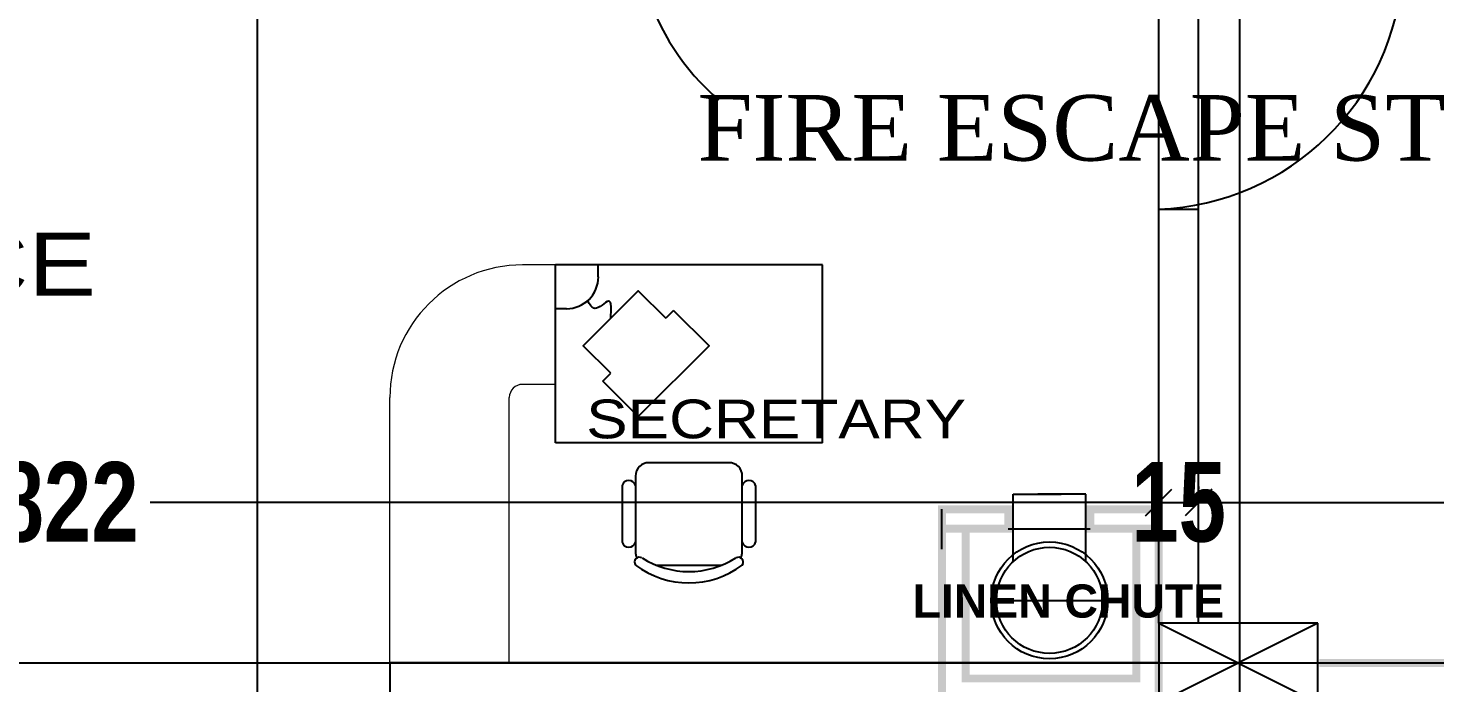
# Model space of a CAD drawing. Extents: x 285329 to 658348, y -83126 to -16980.
# Drawn here: x 337257 to 337787, y -39831 to -39584 of the extents above; entities that cross this region are included whole.
import ezdxf

# ---------------------------------------------------------------- set-up
doc = ezdxf.new("R2010")
doc.units = 0
doc.layers.get('0').update_dxf_attribs({"linetype": 'CONTINUOUS'})
doc.layers.get('DEFPOINTS').update_dxf_attribs({"color": 9, "linetype": 'CONTINUOUS'})
for name, color, linetype, lineweight in [('A-text function', 30, 'CONTINUOUS', 20), ('DIMEN', 8, 'CONTINUOUS', 13), ('VIS', 8, 'CONTINUOUS', 18)]:
    doc.layers.add(name, color=color, linetype=linetype, lineweight=lineweight)
for name, color, linetype in [('AXIS', 1, 'CONTINUOUS'), ('COLUMN', 5, 'CONTINUOUS'), ('FURNITURE', 4, 'CONTINUOUS'), ('TEXT', 3, 'CONTINUOUS'), ('WALL', 7, 'CONTINUOUS'), ('WALL1', 2, 'CONTINUOUS')]:
    doc.layers.add(name, color=color, linetype=linetype)
doc.styles.add('ARIAL', font='BOD_CB.TTF', dxfattribs={"width": 1.2})
doc.styles.add('CITYBLUEPRINT', font='cityb___.ttf', dxfattribs={"width": 0.8})
doc.styles.get("Standard").update_dxf_attribs({"font": 'sanss___.ttf', "height": 15})
doc.styles.add('style2', font='romantic.ttf', dxfattribs={"height": 50})
doc.styles.add('STYLE4', font='arialbd.ttf', dxfattribs={"height": 0.2})
doc.dimstyles.new('50', dxfattribs={"dimtxt": 30, "dimasz": 10, "dimexe": 5, "dimexo": 6, "dimgap": 5, "dimtad": 0, "dimdec": 0, "dimdsep": 46, "dimtxsty": 'CITYBLUEPRINT', "dimblk1": 'OBLIQUE', "dimblk2": 'OBLIQUE', "dimsah": 1, "dimcen": 0.05, "dimdle": 0.03, "dimclre": 22, "dimclrt": 7, "dimadec": 0, "dimazin": 0, "dimtfac": 1, "dimtdec": 0, "dimtix": 1, "dimtmove": 0, "dimatfit": 3, "dimldrblk": 'OBLIQUE', "dimfxl": 1, "dimtolj": 1, "dimtzin": 0, "dimarcsym": 0})

# ---------------------------------------------------------------- blocks, each defined once
blk = doc.blocks.new('COLUMN')
at = {"layer": 'AXIS'}
for p, q in [((236924.7, -9644.26), (236984.7, -9674.26)), ((236984.7, -9644.26), (236924.7, -9674.26))]:
    blk.add_line(p, q, dxfattribs=at)
at = {"layer": 'COLUMN'}
blk.add_lwpolyline([(236924.7, -9644.26), (236984.7, -9644.26), (236984.7, -9674.26), (236924.7, -9674.26)], close=True, dxfattribs=at)
blk = doc.blocks.new('cbcb')
at = {"layer": 'AXIS'}
for p, q in [((328671.27, -10741.78), (328670.74, -14326.06)), ((327238.21, -11454.5), (329573.73, -11454.5))]:
    blk.add_line(p, q, dxfattribs=at)
at = {"layer": 'WALL', "linetype": 'Continuous', "xscale": -1}
blk.add_blockref('COLUMN', (565625.44, -1795.24), dxfattribs=at)
blk = doc.blocks.new('CHAIREX')
for p, q in [((7.44, 23), (-7.44, 23)), ((-12, 20), (-12, 3)), ((12, 3), (12, 20)), ((-15, 5.12), (-15, 17.88)), ((15, 5.12), (15, 17.88)), ((-9, 0), (9, 0))]:
    blk.add_line(p, q)
for centre, radius, start, end in [((0, 7), 20, 53.1301, 126.8699), ((-11.12, 22.34), 1.1, 143.3099, 302.0274), ((0, 4.82), 19.64, 57.5758, 122.4242), ((11.12, 22.34), 1.1, 237.9726, 36.6901), ((-13.5, 17.44), 1.56, 16.2602, 163.7398), ((-9, 20), 3, 152.4156, 180), ((9, 20), 3, 0, 27.5844), ((13.5, 17.44), 1.56, 16.2602, 163.7398), ((-13.5, 5.56), 1.56, 196.2602, 343.7398), ((13.5, 5.56), 1.56, 196.2602, 343.7398), ((-9, 3), 3, 180, 270), ((9, 3), 3, 270, 360)]:
    blk.add_arc(centre, radius, start, end)
at = {"flags": 1}
for tag, p in [('TYPE', (-15, -12)), ('MANUF', (-15, -21.71)), ('MODEL', (-15, -31.43)), ('COST', (-15, -41.14)), ('PURCHDT', (-15, -50.86)), ('BARCODE', (-15, -60.57)), ('LOCATION', (-15, -70.29))]:
    blk.add_attdef(tag, p, '', height=6, dxfattribs=at)
blk = doc.blocks.new('RR')
at = {"layer": 'FURNITURE'}
for p, q in [((256.0606, -112.2625), (256.0606, -111.5221)), ((257.1712, -111.5221), (256.0606, -111.5221)), ((256.2392, -111.5716), (256.2392, -111.5253)), ((257.1712, -112.2625), (257.1712, -111.5221)), ((256.1066, -111.7042), (256.0604, -111.7042)), ((256.5525, -111.7112), (256.5198, -111.7439)), ((256.258, -112.0057), (256.2908, -111.9729)), ((257.1712, -112.2625), (256.0606, -112.2625))]:
    blk.add_line(p, q, dxfattribs=at)
for points in [[(256.2908, -111.9729), (256.1762, -111.8584), (256.4053, -111.6294), (256.5198, -111.7439)], [(256.5525, -111.7112), (256.6998, -111.8584), (256.4053, -112.1529), (256.258, -112.0057)]]:
    blk.add_lwpolyline(points, dxfattribs=at)
blk.add_arc((256.1066, -111.5709), 0.1333, 270, 359.70027, dxfattribs=at)
blk.add_open_spline([(256.2908, -111.7439), (256.2933, -111.708), (256.298, -111.6396), (256.2247, -111.7254), (256.2038, -111.6862), (256.1953, -111.6704)], degree=3, knots=[0, 0, 0, 0, 0.0773435, 0.1471694, 0.1944451, 0.1944451, 0.1944451, 0.1944451], dxfattribs=at)
at = {"layer": 'FURNITURE', "xscale": 0.0185096046264448, "yscale": 0.0185096046264448, "zscale": 0.0205662067960441, "rotation": 180}
blk.add_blockref('CHAIREX', (256.6159, -112.3446), dxfattribs=at)
blk = doc.blocks.new('_Oblique')
at = {"color": 0, "lineweight": -2}
blk.add_line((-0.5, -0.5), (0.5, 0.5), dxfattribs=at)
blk = doc.blocks.new('*D2259')
at = {"layer": 'DEFPOINTS', "color": 0, "linetype": 'Continuous', "lineweight": 5, "transparency": 16777216}
for p in [(337393.61, -39562.51), (337339.44, -42103.43), (337343.62, -42103.43)]:
    blk.add_point(p, dxfattribs=at)
at = {"layer": 'VIS', "color": 22, "linetype": 'Continuous', "lineweight": -2, "transparency": 16777216}
for p, q in [((337387.61, -39562.51), (337338.62, -39562.51)), ((337345.44, -42103.43), (337348.62, -42103.43))]:
    blk.add_line(p, q, dxfattribs=at)
at = {"layer": 'VIS', "color": 0, "linetype": 'Continuous', "lineweight": -2, "transparency": 16777216}
for p, q in [((337343.62, -39562.48), (337343.62, -40800.14)), ((337343.62, -42103.46), (337343.62, -40865.8))]:
    blk.add_line(p, q, dxfattribs=at)
at = {"layer": 'VIS', "color": 0, "linetype": 'Continuous', "lineweight": -2, "transparency": 16777216, "xscale": 10, "yscale": 10, "zscale": 10}
for p, rotation in [((337343.62, -39562.51), 90), ((337343.62, -42103.43), 270)]:
    blk.add_blockref('_Oblique', p, dxfattribs=dict(at, rotation=rotation))
at = {"layer": 'VIS', "color": 7, "linetype": 'Continuous', "lineweight": 5, "transparency": 16777216, "insert": (337343.62, -40832.97), "char_height": 30, "attachment_point": 5, "rotation": 90, "style": 'CITYBLUEPRINT'}
blk.add_mtext('\\A1;2541', dxfattribs=at)
blk = doc.blocks.new('*D2290')
at = {"layer": 'DEFPOINTS', "color": 0, "linetype": 'Continuous', "lineweight": 5, "transparency": 16777216}
for p in [(336861.03, -39763.04), (337683.29, -39763.04), (337683.29, -39763.04)]:
    blk.add_point(p, dxfattribs=at)
at = {"layer": 'VIS', "color": 22, "linetype": 'Continuous', "lineweight": -2, "transparency": 16777216}
for p, q in [((336861.03, -39757.04), (336861.03, -39758.04)), ((337683.29, -39757.04), (337683.29, -39758.04))]:
    blk.add_line(p, q, dxfattribs=at)
at = {"layer": 'VIS', "color": 0, "linetype": 'Continuous', "lineweight": -2, "transparency": 16777216}
for p, q in [((336861, -39763.04), (337241.01, -39763.04)), ((337683.32, -39763.04), (337303.31, -39763.04))]:
    blk.add_line(p, q, dxfattribs=at)
at = {"layer": 'VIS', "color": 0, "linetype": 'Continuous', "lineweight": -2, "transparency": 16777216, "xscale": 10, "yscale": 10, "zscale": 10, "rotation": 180}
blk.add_blockref('_Oblique', (336861.03, -39763.04), dxfattribs=at)
at = {"layer": 'VIS', "color": 0, "linetype": 'Continuous', "lineweight": -2, "transparency": 16777216, "xscale": 10, "yscale": 10, "zscale": 10}
blk.add_blockref('_Oblique', (337683.29, -39763.04), dxfattribs=at)
at = {"layer": 'VIS', "color": 7, "linetype": 'Continuous', "lineweight": 5, "transparency": 16777216, "insert": (337272.16, -39763.04), "char_height": 30, "attachment_point": 5, "style": 'CITYBLUEPRINT'}
blk.add_mtext('\\A1;822', dxfattribs=at)
blk = doc.blocks.new('*D2291')
at = {"layer": 'DEFPOINTS', "color": 0, "linetype": 'Continuous', "lineweight": 5, "transparency": 16777216}
for p in [(337683.29, -39763.04), (337698.29, -39763.04), (337698.29, -39763.04)]:
    blk.add_point(p, dxfattribs=at)
at = {"layer": 'VIS', "color": 22, "linetype": 'Continuous', "lineweight": -2, "transparency": 16777216}
for p, q in [((337683.29, -39757.04), (337683.29, -39758.04)), ((337698.29, -39757.04), (337698.29, -39758.04))]:
    blk.add_line(p, q, dxfattribs=at)
at = {"layer": 'VIS', "color": 0, "linetype": 'Continuous', "lineweight": -2, "transparency": 16777216}
for p, q in [((337683.29, -39763.04), (337673.29, -39763.04)), ((337683.29, -39763.04), (337698.29, -39763.04)), ((337698.29, -39763.04), (337708.29, -39763.04))]:
    blk.add_line(p, q, dxfattribs=at)
at = {"layer": 'VIS', "color": 0, "linetype": 'Continuous', "lineweight": -2, "transparency": 16777216, "xscale": 10, "yscale": 10, "zscale": 10}
blk.add_blockref('_Oblique', (337683.29, -39763.04), dxfattribs=at)
at = {"layer": 'VIS', "color": 0, "linetype": 'Continuous', "lineweight": -2, "transparency": 16777216, "xscale": 10, "yscale": 10, "zscale": 10, "rotation": 180}
blk.add_blockref('_Oblique', (337698.29, -39763.04), dxfattribs=at)
at = {"layer": 'VIS', "color": 7, "linetype": 'Continuous', "lineweight": 5, "transparency": 16777216, "insert": (337690.79, -39763.04), "char_height": 30, "attachment_point": 5, "style": 'CITYBLUEPRINT'}
blk.add_mtext('\\A1;15', dxfattribs=at)
blk = doc.blocks.new('*D2292')
at = {"layer": 'DEFPOINTS', "color": 0, "linetype": 'Continuous', "lineweight": 5, "transparency": 16777216}
for p in [(338269.25, -39756.92), (337698.29, -39763.04), (338269.25, -39763.04)]:
    blk.add_point(p, dxfattribs=at)
at = {"layer": 'VIS', "color": 22, "linetype": 'Continuous', "lineweight": -2, "transparency": 16777216}
for p, q in [((337698.29, -39757.04), (337698.29, -39758.04)), ((338269.25, -39762.92), (338269.25, -39768.04))]:
    blk.add_line(p, q, dxfattribs=at)
at = {"layer": 'VIS', "color": 0, "linetype": 'Continuous', "lineweight": -2, "transparency": 16777216}
for p, q in [((337698.26, -39763.04), (337960.69, -39763.04)), ((338269.28, -39763.04), (338006.85, -39763.04))]:
    blk.add_line(p, q, dxfattribs=at)
at = {"layer": 'VIS', "color": 0, "linetype": 'Continuous', "lineweight": -2, "transparency": 16777216, "xscale": 10, "yscale": 10, "zscale": 10, "rotation": 180}
blk.add_blockref('_Oblique', (337698.29, -39763.04), dxfattribs=at)
at = {"layer": 'VIS', "color": 0, "linetype": 'Continuous', "lineweight": -2, "transparency": 16777216, "xscale": 10, "yscale": 10, "zscale": 10}
blk.add_blockref('_Oblique', (338269.25, -39763.04), dxfattribs=at)
at = {"layer": 'VIS', "color": 7, "linetype": 'Continuous', "lineweight": 5, "transparency": 16777216, "insert": (337983.77, -39763.04), "char_height": 30, "attachment_point": 5, "style": 'CITYBLUEPRINT'}
blk.add_mtext('\\A1;571', dxfattribs=at)

msp = doc.modelspace()

# ---------------------------------------------------------------- linework, layer by layer
at = {"layer": 'FURNITURE', "ltscale": 3}
msp.add_arc((337576.46, -39542.54), 90.6, 164.7511, 229.4256, dxfattribs=at)
at = {"layer": 'FURNITURE'}
msp.add_arc((337679.81, -39556.97), 95.6, 272.0865, 356.6771, dxfattribs=at)
at = {"layer": 'VIS', "linetype": 'Continuous', "lineweight": 5}
for p, q in [((337683.29, -39562.51), (337683.29, -39652.51)), ((337556.59, -39673.54), (337443.61, -39673.54)), ((337455.96, -39718.54), (337443.61, -39718.54)), ((337393.61, -39764.75), (337393.61, -39723.54)), ((337393.61, -39823.54), (337393.61, -39723.54)), ((337438.61, -39823.54), (337438.61, -39723.54))]:
    msp.add_line(p, q, dxfattribs=at)
for radius in [50, 5]:
    msp.add_arc((337443.61, -39723.54), radius, 90, 180, dxfattribs=at)
at = {"layer": 'WALL', "linetype": 'Continuous'}
for p, q in [((337683.29, -39808.54), (337683.29, -39562.51)), ((337698.29, -39808.54), (337698.29, -39562.51)), ((337683.29, -39652.51), (337698.29, -39652.51)), ((337683.29, -39652.51), (337698.29, -39652.51)), ((337683.29, -39652.51), (337698.29, -39652.51)), ((337683.29, -39652.51), (337698.29, -39652.51)), ((337683.29, -39652.51), (337698.29, -39652.51)), ((337628.45, -39785.37), (337628.45, -39759.93)), ((337628.45, -39759.93), (337646.53, -39759.93)), ((337655.84, -39759.93), (337637.75, -39759.93)), ((337655.84, -39785.37), (337655.84, -39759.93)), ((337626.57, -39772.95), (337657.51, -39772.95)), ((337622.14, -39799.94), (337662.14, -39799.94)), ((337683.77, -39823.54), (337393.61, -39823.54)), ((337393.61, -39823.54), (337393.61, -39918.72))]:
    msp.add_line(p, q, dxfattribs=at)
at = {"layer": 'WALL', "linetype": 'Continuous', "const_width": 3}
for points in [[(337683.29, -39839.4), (337601.59, -39839.4), (337601.59, -39765.61)], [(337601.59, -39765.61), (337610.59, -39765.61), (337626.57, -39765.61), (337626.57, -39772.95), (337610.59, -39772.95)], [(337674.92, -39829.4), (337674.92, -39772.95), (337657.51, -39772.95), (337657.51, -39765.61), (337683.29, -39765.61), (337683.29, -39839.4), (337601.59, -39839.4), (337601.59, -39765.61), (337626.57, -39765.61), (337626.57, -39772.95), (337610.59, -39772.95), (337610.59, -39829.4), (337674.92, -39829.4), (337674.92, -39772.95), (337657.51, -39772.95), (337657.51, -39765.61), (337683.29, -39765.61)], [(337628.45, -39765.61), (337601.59, -39765.61)], [(337683.29, -39765.61), (337655.84, -39765.61)], [(337683.29, -39765.61), (337674.2, -39765.61), (337657.51, -39765.61), (337657.51, -39772.95), (337674.2, -39772.95)], [(337628.45, -39772.95), (337601.59, -39772.95)], [(337683.29, -39772.95), (337655.84, -39772.95)], [(338135.77, -39823.54), (337743.77, -39823.54)]]:
    msp.add_lwpolyline(points, dxfattribs=at)
at = {"layer": 'WALL', "linetype": 'Continuous'}
for radius in [22, 20]:
    msp.add_circle((337642.14, -39799.94), radius, dxfattribs=at)
at = {"layer": 'WALL1', "linetype": 'ByBlock', "ltscale": 3}
msp.add_line((337601.59, -39780.61), (337601.59, -39765.61), dxfattribs=at)

# ---------------------------------------------------------------- block references
at = {"layer": 'DIMEN', "xscale": 90.61399862967664, "yscale": 90.61399862967664, "zscale": 90.61399862967664}
msp.add_blockref('RR', (314253.28, -29568.08), dxfattribs=at)
at = {"layer": 'VIS', "linetype": 'Continuous', "lineweight": 5}
msp.add_blockref('cbcb', (9042.55, -28369.04), dxfattribs=at)

# ---------------------------------------------------------------- texts
at = {"layer": 'A-text function', "attachment_point": 1, "style": 'ARIAL'}
for s, insert, char_height, width in [(' ADMINISTRATION OFFICE ', (336794.58, -39661.36), 23.814, 721.4511), ('SECRETARY', (337467.57, -39724.28), 14.597, 442.2313)]:
    msp.add_mtext(s, dxfattribs=dict(at, insert=insert, char_height=char_height, width=width))
at = {"layer": 'TEXT'}
for s, insert, char_height, width, attachment_point, style in [('FIRE ESCAPE STAIR', (337855.65, -39609.53), 24.696, 410.1463, 3, 'style2'), ('LINEN CHUTE', (337590.58, -39793.95), 12.5, 158.3715, 1, 'STYLE4')]:
    msp.add_mtext(s, dxfattribs=dict(at, insert=insert, char_height=char_height, width=width, attachment_point=attachment_point, style=style))

# ---------------------------------------------------------------- dimensions: what is measured, and where the dimension line sits
at = {"layer": 'VIS', "linetype": 'Continuous', "lineweight": 5}
dim = msp.add_linear_dim(base=(337343.62, -42103.43), p1=(337393.61, -39562.51), p2=(337339.44, -42103.43), angle=90, dimstyle='50', override={"dimtmove": 1}, dxfattribs=at)
dim.commit()
dim.dimension.update_dxf_attribs({"geometry": '*D2259', "text_midpoint": (337343.62, -40832.97)})
for base, p1, p2, picture, middle in [((337683.29, -39763.04), (336861.03, -39763.04), (337683.29, -39763.04), '*D2290', (337272.16, -39763.04)), ((337698.29, -39763.04), (337683.29, -39763.04), (337698.29, -39763.04), '*D2291', (337690.79, -39763.04)), ((338269.25, -39763.04), (337698.29, -39763.04), (338269.25, -39756.92), '*D2292', (337983.77, -39763.04))]:
    dim = msp.add_linear_dim(base=base, p1=p1, p2=p2, dimstyle='50', override={"dimtmove": 1}, dxfattribs=at)
    dim.commit()
    dim.dimension.update_dxf_attribs({"geometry": picture, "text_midpoint": middle})

doc.saveas('drawing.dxf')
